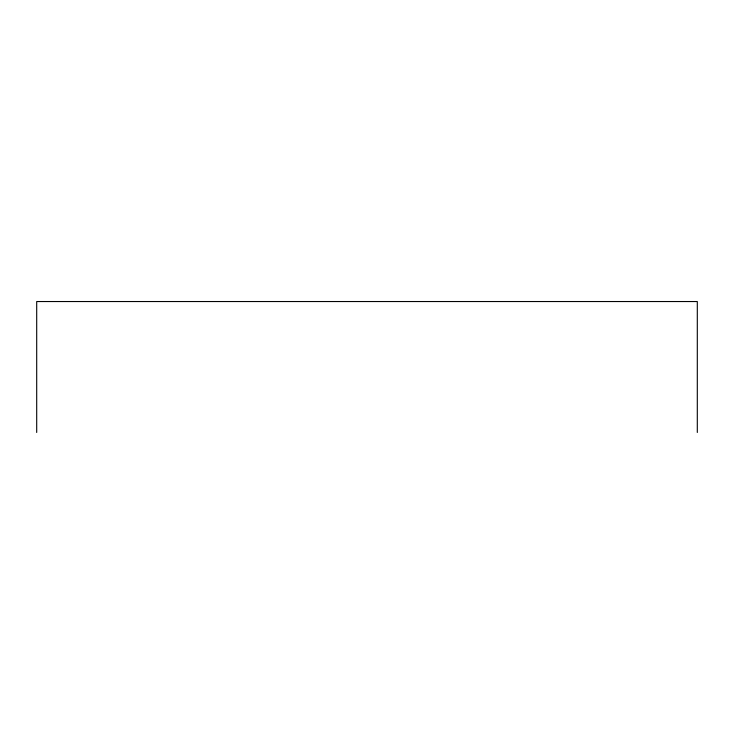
<?xml version="1.0" encoding="UTF-8"?>
<svg xmlns="http://www.w3.org/2000/svg" width="734" height="734" viewBox="0 0 734 734"><rect width="100%" height="100%" fill="white"/><g stroke="black" fill="none" stroke-linecap="round" stroke-linejoin="round"><path stroke-width="1.1" d="M697.3 432.464L697.3 301.536L36.7 301.536L36.7 432.464"/></g></svg>
